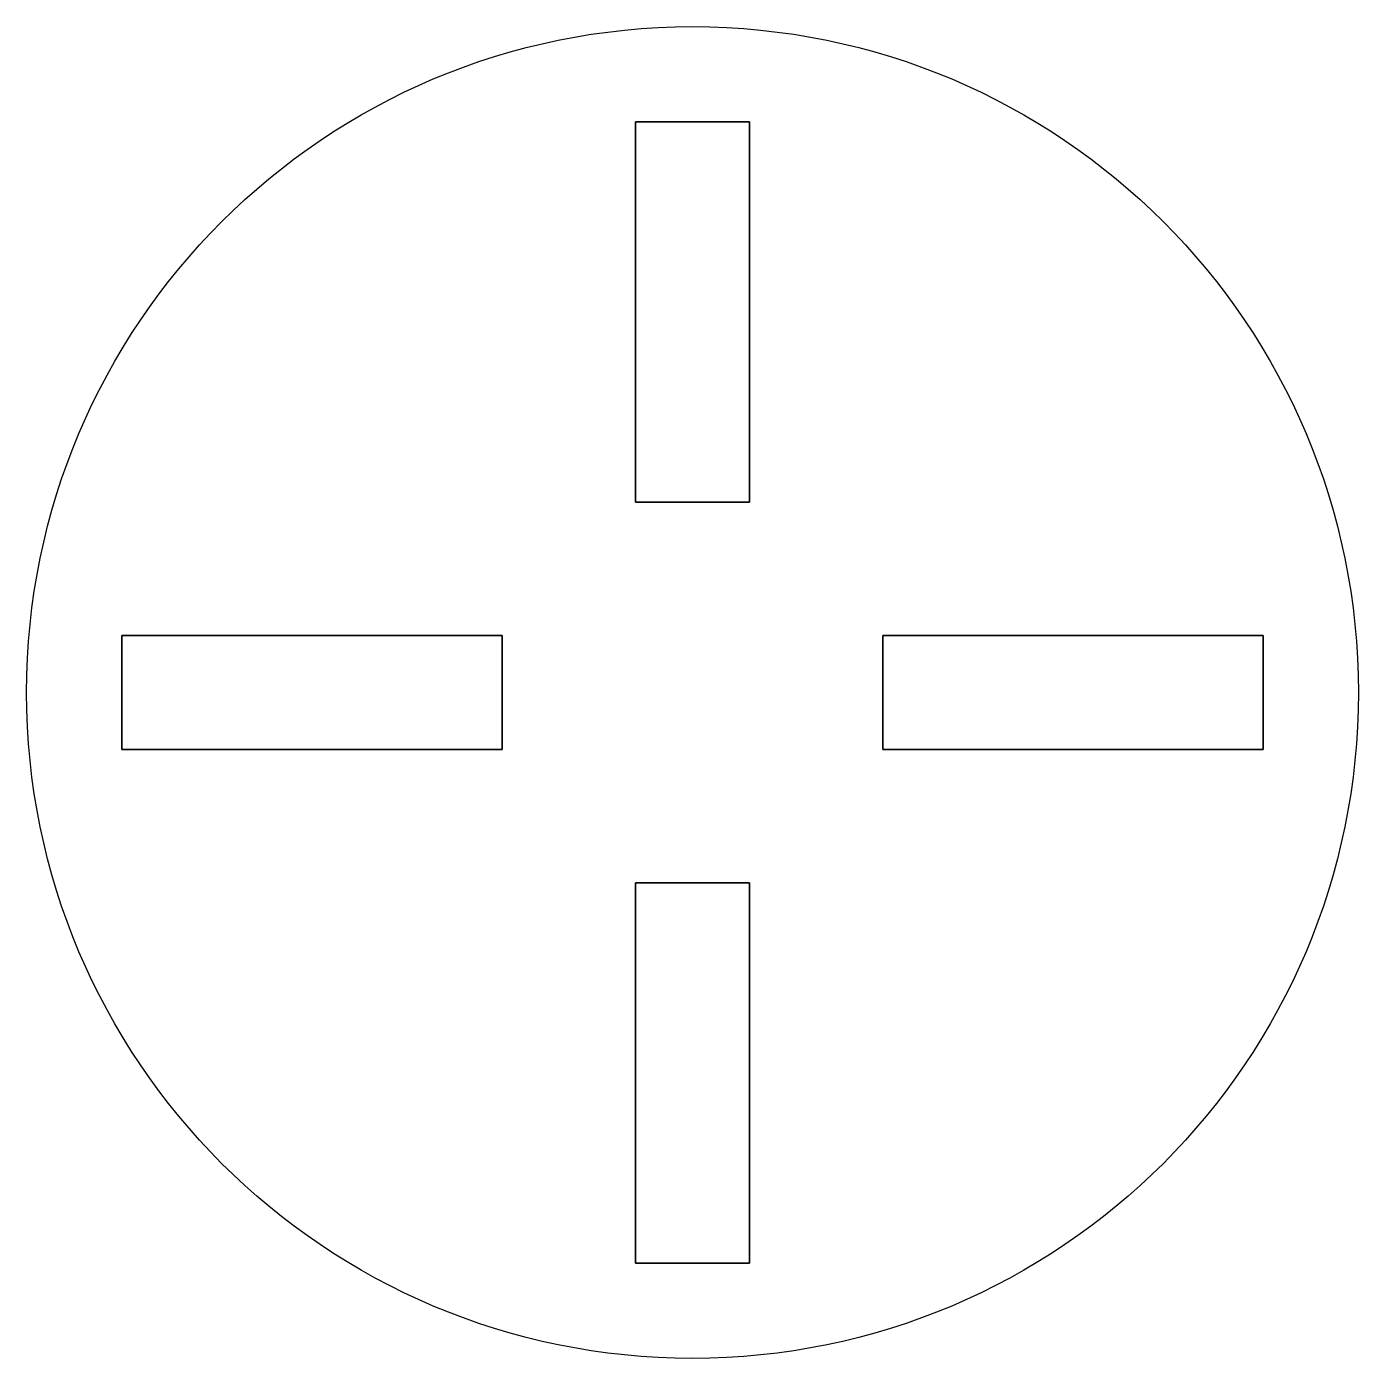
# Model space of a CAD drawing. Header units: millimetres. Extents: x -398.7 to -363.7, y 66.5 to 101.5.
import ezdxf

# ---------------------------------------------------------------- set-up
doc = ezdxf.new("R2010")
doc.units = ezdxf.units.MM
doc.layers.get('0').update_dxf_attribs({"linetype": 'CONTINUOUS'})

msp = doc.modelspace()

# ---------------------------------------------------------------- linework, layer by layer
for points in [[(-379.691, 89.008), (-379.691, 99.008), (-382.691, 99.009), (-382.691, 89.009)], [(-379.691, 99.008), (-379.691, 89.008), (-382.691, 89.009), (-382.691, 99.009)], [(-386.191, 85.509), (-396.191, 85.509), (-396.191, 82.509), (-386.191, 82.509)], [(-396.191, 85.509), (-386.191, 85.509), (-386.191, 82.509), (-396.191, 82.509)], [(-366.191, 82.508), (-366.191, 85.508), (-376.191, 85.508), (-376.191, 82.508)], [(-366.191, 85.508), (-366.191, 82.508), (-376.191, 82.508), (-376.191, 85.508)], [(-382.691, 79.009), (-382.691, 69.009), (-379.691, 69.008), (-379.691, 79.008)], [(-382.691, 69.009), (-382.691, 79.009), (-379.691, 79.008), (-379.691, 69.008)]]:
    msp.add_lwpolyline(points, close=True)
msp.add_circle((-381.191, 84.008), 17.5)
msp.add_circle((-381.191, 84.008), 17.5)

doc.saveas('drawing.dxf')
